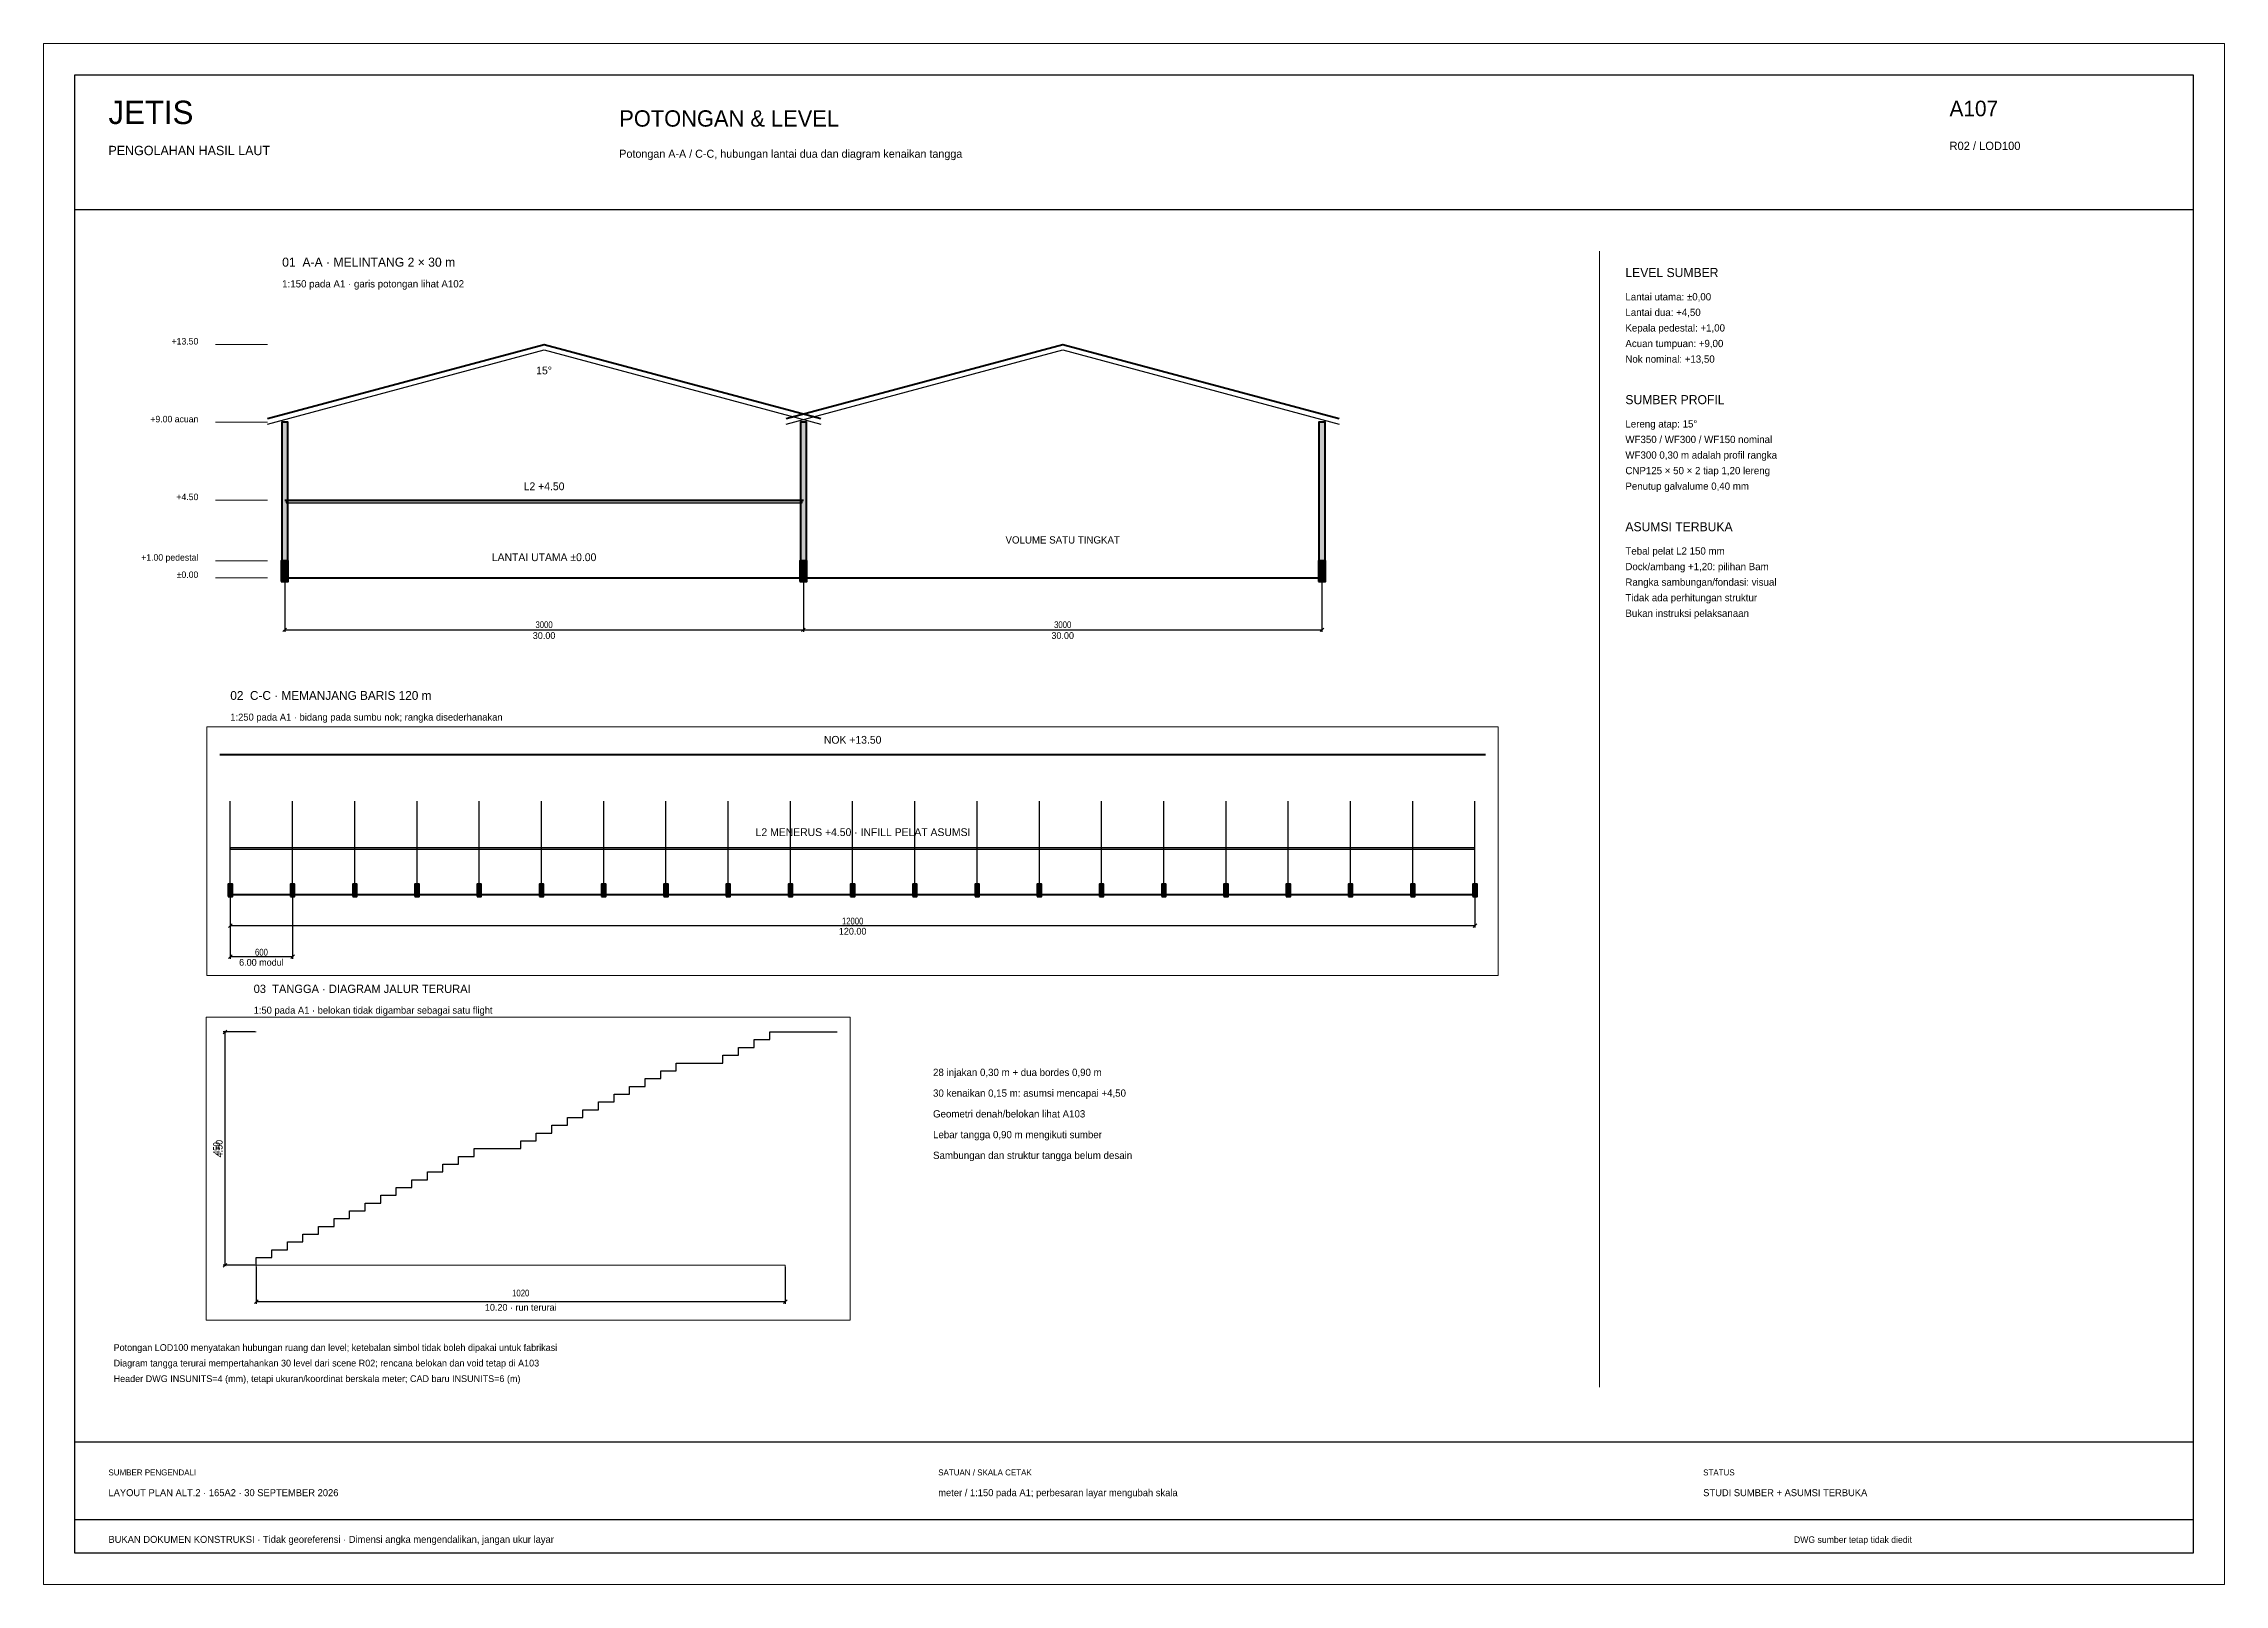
# Paper-space layout 'A107' of a CAD drawing. Header units: metres, sheet in millimetres. Extents: x 0 to 841, y 0 to 594.
# The model-space entities are those that its viewports show. They can reach past a viewport. Long polylines and large blocks are cut down to what shows.
import ezdxf
from ezdxf.enums import TextEntityAlignment as Align

# ---------------------------------------------------------------- set-up
doc = ezdxf.new("R2010")
doc.units = ezdxf.units.M
for name, color, linetype, lineweight in [('DIMENSION', 8, 'Continuous', 18), ('GRID', 8, 'Continuous', 13), ('HATCH', 8, 'Continuous', 13), ('NOTE', 7, 'Continuous', 15), ('ROOF', 4, 'Continuous', 40), ('SECTION', 7, 'Continuous', 60), ('STAIR', 7, 'Continuous', 30), ('STRUCTURE', 8, 'Continuous', 25), ('TITLE', 7, 'Continuous', 30), ('UPPER_FLOOR', 4, 'Continuous', 30)]:
    doc.layers.add(name, color=color, linetype=linetype, lineweight=lineweight)
doc.styles.add('OpenSansCondensed-Light', font='OpenSansCondensed-Light.ttf')
doc.dimstyles.new('EZDXF', dxfattribs={"dimtxt": 0.25, "dimasz": 0.175, "dimexe": 0.375, "dimexo": 0.125, "dimgap": 0.1, "dimtad": 1, "dimlfac": 100, "dimzin": 12, "dimdsep": 46, "dimtxsty": 'OpenSansCondensed-Light', "dimblk": 'ARCHTICK', "dimcen": 2.5, "dimazin": 3, "dimtfac": 0.5, "dimtmove": 2, "dimatfit": 3})

# ---------------------------------------------------------------- blocks, each defined once
blk = doc.blocks.new('_ARCHTICK')
at = {"color": 0, "linetype": 'BYBLOCK', "const_width": 0.15}
blk.add_lwpolyline([(-0.5, -0.5), (0.5, 0.5)], dxfattribs=at)

msp = doc.modelspace()

# ---------------------------------------------------------------- hatches: boundary and pattern name
at = {"layer": 'HATCH'}
for points in [[(11000, 8704.35), (11120, 8704.35), (11120, 8704.5), (11000, 8704.5)], [(10999.8, 8699.8), (11000.2, 8699.8), (11000.2, 8701), (10999.8, 8701)], [(11005.8, 8699.8), (11006.2, 8699.8), (11006.2, 8701), (11005.8, 8701)], [(11011.8, 8699.8), (11012.2, 8699.8), (11012.2, 8701), (11011.8, 8701)], [(11017.8, 8699.8), (11018.2, 8699.8), (11018.2, 8701), (11017.8, 8701)], [(11023.8, 8699.8), (11024.2, 8699.8), (11024.2, 8701), (11023.8, 8701)], [(11029.8, 8699.8), (11030.2, 8699.8), (11030.2, 8701), (11029.8, 8701)], [(11035.8, 8699.8), (11036.2, 8699.8), (11036.2, 8701), (11035.8, 8701)], [(11041.8, 8699.8), (11042.2, 8699.8), (11042.2, 8701), (11041.8, 8701)], [(11047.8, 8699.8), (11048.2, 8699.8), (11048.2, 8701), (11047.8, 8701)], [(11053.8, 8699.8), (11054.2, 8699.8), (11054.2, 8701), (11053.8, 8701)], [(11059.8, 8699.8), (11060.2, 8699.8), (11060.2, 8701), (11059.8, 8701)], [(11065.8, 8699.8), (11066.2, 8699.8), (11066.2, 8701), (11065.8, 8701)], [(11071.8, 8699.8), (11072.2, 8699.8), (11072.2, 8701), (11071.8, 8701)], [(11077.8, 8699.8), (11078.2, 8699.8), (11078.2, 8701), (11077.8, 8701)], [(11083.8, 8699.8), (11084.2, 8699.8), (11084.2, 8701), (11083.8, 8701)], [(11089.8, 8699.8), (11090.2, 8699.8), (11090.2, 8701), (11089.8, 8701)], [(11095.8, 8699.8), (11096.2, 8699.8), (11096.2, 8701), (11095.8, 8701)], [(11101.8, 8699.8), (11102.2, 8699.8), (11102.2, 8701), (11101.8, 8701)], [(11107.8, 8699.8), (11108.2, 8699.8), (11108.2, 8701), (11107.8, 8701)], [(11113.8, 8699.8), (11114.2, 8699.8), (11114.2, 8701), (11113.8, 8701)], [(11119.8, 8699.8), (11120.2, 8699.8), (11120.2, 8701), (11119.8, 8701)], [(3.275, -1259.4), (3.625, -1259.4), (3.625, -1251.4), (3.275, -1251.4)], [(33.275, -1259.4), (33.625, -1259.4), (33.625, -1251.4), (33.275, -1251.4)], [(63.275, -1259.4), (63.625, -1259.4), (63.625, -1251.4), (63.275, -1251.4)], [(3.525, -1256.05), (33.375, -1256.05), (33.375, -1255.9), (3.525, -1255.9)], [(3.25, -1260.6), (3.65, -1260.6), (3.65, -1259.4), (3.25, -1259.4)], [(33.25, -1260.6), (33.65, -1260.6), (33.65, -1259.4), (33.25, -1259.4)], [(63.25, -1260.6), (63.65, -1260.6), (63.65, -1259.4), (63.25, -1259.4)]]:
    msp.add_hatch(color=7, dxfattribs=at).paths.add_polyline_path(points)

# ---------------------------------------------------------------- linework, layer by layer
at = {"layer": 'DIMENSION', "linetype": 'CONTINUOUS'}
for p, q in [((11999.365, 8704.465), (11999.435, 8704.535)), ((12000, 8704.5), (11999.4, 8704.5)), ((11999.4, 8700), (11999.4, 8704.5)), ((11000, 8700), (11000, 8697)), ((11000, 8700), (11000, 8694)), ((11006, 8700), (11006, 8694)), ((11120, 8700), (11120, 8697)), ((11999.365, 8699.965), (11999.435, 8700.035)), ((12000, 8700), (11999.4, 8700)), ((12000, 8700), (12000, 8699.3)), ((12010.2, 8700), (12010.2, 8699.3)), ((11999.965, 8699.265), (12000.035, 8699.335)), ((12010.165, 8699.265), (12010.235, 8699.335)), ((12000, 8699.3), (12010.2, 8699.3)), ((10999.825, 8696.825), (11000.175, 8697.175)), ((11000, 8697), (11120, 8697)), ((11119.825, 8696.825), (11120.175, 8697.175)), ((10999.825, 8693.825), (11000.175, 8694.175)), ((11000, 8694), (11006, 8694)), ((11005.825, 8693.825), (11006.175, 8694.175)), ((2.45, -1246.9), (-0.55, -1246.9)), ((2.45, -1251.4), (-0.55, -1251.4)), ((2.45, -1255.9), (-0.55, -1255.9)), ((2.45, -1259.4), (-0.55, -1259.4)), ((2.45, -1260.4), (-0.55, -1260.4)), ((3.45, -1260.4), (3.45, -1263.4)), ((33.45, -1260.4), (33.45, -1263.4)), ((33.45, -1260.4), (33.45, -1263.4)), ((63.45, -1260.4), (63.45, -1263.4)), ((3.345, -1263.505), (3.555, -1263.295)), ((3.45, -1263.4), (33.45, -1263.4)), ((33.345, -1263.505), (33.555, -1263.295)), ((33.345, -1263.505), (33.555, -1263.295)), ((33.45, -1263.4), (63.45, -1263.4)), ((63.345, -1263.505), (63.555, -1263.295))]:
    msp.add_line(p, q, dxfattribs=at)
at = {"layer": 'GRID', "linetype": 'CONTINUOUS'}
msp.add_line((12000, 8700), (12010.2, 8700), dxfattribs=at)
at = {"layer": 'GRID'}
msp.add_line((79.5, -1241.5), (79.5, -1307.2), dxfattribs=at)
at = {"layer": 'ROOF', "linetype": 'CONTINUOUS'}
msp.add_line((10999, 8713.5), (11121, 8713.5), dxfattribs=at)
for points in [[(2.45, -1251.18719), (18.45, -1246.9), (34.45, -1251.18719)], [(32.45, -1251.18719), (48.45, -1246.9), (64.45, -1251.18719)]]:
    msp.add_lwpolyline(points, dxfattribs=at)
at = {"layer": 'SECTION', "linetype": 'CONTINUOUS'}
for p, q in [((11000, 8700), (11120, 8700)), ((3.45, -1255.9), (33.45, -1255.9)), ((3.45, -1260.4), (63.45, -1260.4))]:
    msp.add_line(p, q, dxfattribs=at)
for points in [[(10999.8, 8699.8), (11000.2, 8699.8), (11000.2, 8701), (10999.8, 8701)], [(11005.8, 8699.8), (11006.2, 8699.8), (11006.2, 8701), (11005.8, 8701)], [(11011.8, 8699.8), (11012.2, 8699.8), (11012.2, 8701), (11011.8, 8701)], [(11017.8, 8699.8), (11018.2, 8699.8), (11018.2, 8701), (11017.8, 8701)], [(11023.8, 8699.8), (11024.2, 8699.8), (11024.2, 8701), (11023.8, 8701)], [(11029.8, 8699.8), (11030.2, 8699.8), (11030.2, 8701), (11029.8, 8701)], [(11035.8, 8699.8), (11036.2, 8699.8), (11036.2, 8701), (11035.8, 8701)], [(11041.8, 8699.8), (11042.2, 8699.8), (11042.2, 8701), (11041.8, 8701)], [(11047.8, 8699.8), (11048.2, 8699.8), (11048.2, 8701), (11047.8, 8701)], [(11053.8, 8699.8), (11054.2, 8699.8), (11054.2, 8701), (11053.8, 8701)], [(11059.8, 8699.8), (11060.2, 8699.8), (11060.2, 8701), (11059.8, 8701)], [(11065.8, 8699.8), (11066.2, 8699.8), (11066.2, 8701), (11065.8, 8701)], [(11071.8, 8699.8), (11072.2, 8699.8), (11072.2, 8701), (11071.8, 8701)], [(11077.8, 8699.8), (11078.2, 8699.8), (11078.2, 8701), (11077.8, 8701)], [(11083.8, 8699.8), (11084.2, 8699.8), (11084.2, 8701), (11083.8, 8701)], [(11089.8, 8699.8), (11090.2, 8699.8), (11090.2, 8701), (11089.8, 8701)], [(11095.8, 8699.8), (11096.2, 8699.8), (11096.2, 8701), (11095.8, 8701)], [(11101.8, 8699.8), (11102.2, 8699.8), (11102.2, 8701), (11101.8, 8701)], [(11107.8, 8699.8), (11108.2, 8699.8), (11108.2, 8701), (11107.8, 8701)], [(11113.8, 8699.8), (11114.2, 8699.8), (11114.2, 8701), (11113.8, 8701)], [(11119.8, 8699.8), (11120.2, 8699.8), (11120.2, 8701), (11119.8, 8701)], [(3.275, -1259.4), (3.625, -1259.4), (3.625, -1251.4), (3.275, -1251.4)], [(33.275, -1259.4), (33.625, -1259.4), (33.625, -1251.4), (33.275, -1251.4)], [(63.275, -1259.4), (63.625, -1259.4), (63.625, -1251.4), (63.275, -1251.4)], [(3.25, -1260.6), (3.65, -1260.6), (3.65, -1259.4), (3.25, -1259.4)], [(33.25, -1260.6), (33.65, -1260.6), (33.65, -1259.4), (33.25, -1259.4)], [(63.25, -1260.6), (63.65, -1260.6), (63.65, -1259.4), (63.25, -1259.4)]]:
    msp.add_lwpolyline(points, close=True, dxfattribs=at)
at = {"layer": 'STAIR', "linetype": 'CONTINUOUS'}
msp.add_lwpolyline([(12000, 8700), (12000, 8700.15), (12000.3, 8700.15), (12000.3, 8700.3), (12000.6, 8700.3), (12000.6, 8700.45), (12000.9, 8700.45), (12000.9, 8700.6), (12001.2, 8700.6), (12001.2, 8700.75), (12001.5, 8700.75), (12001.5, 8700.9), (12001.8, 8700.9), (12001.8, 8701.05), (12002.1, 8701.05), (12002.1, 8701.2), (12002.4, 8701.2), (12002.4, 8701.35), (12002.7, 8701.35), (12002.7, 8701.5), (12003, 8701.5), (12003, 8701.65), (12003.3, 8701.65), (12003.3, 8701.8), (12003.6, 8701.8), (12003.6, 8701.95), (12003.9, 8701.95), (12003.9, 8702.1), (12004.2, 8702.1), (12004.2, 8702.25), (12005.1, 8702.25), (12005.1, 8702.4), (12005.4, 8702.4), (12005.4, 8702.55), (12005.7, 8702.55), (12005.7, 8702.7), (12006, 8702.7), (12006, 8702.85), (12006.3, 8702.85), (12006.3, 8703), (12006.6, 8703), (12006.6, 8703.15), (12006.9, 8703.15), (12006.9, 8703.3), (12007.2, 8703.3), (12007.2, 8703.45), (12007.5, 8703.45), (12007.5, 8703.6), (12007.8, 8703.6), (12007.8, 8703.75), (12008.1, 8703.75), (12008.1, 8703.9), (12009, 8703.9), (12009, 8704.05), (12009.3, 8704.05), (12009.3, 8704.2), (12009.6, 8704.2), (12009.6, 8704.35), (12009.9, 8704.35), (12009.9, 8704.5), (12010.2, 8704.5)], dxfattribs=at)
at = {"layer": 'STRUCTURE', "linetype": 'CONTINUOUS'}
for p, q in [((11000, 8701), (11000, 8709)), ((11006, 8701), (11006, 8709)), ((11012, 8701), (11012, 8709)), ((11018, 8701), (11018, 8709)), ((11024, 8701), (11024, 8709)), ((11030, 8701), (11030, 8709)), ((11036, 8701), (11036, 8709)), ((11042, 8701), (11042, 8709)), ((11048, 8701), (11048, 8709)), ((11054, 8701), (11054, 8709)), ((11060, 8701), (11060, 8709)), ((11066, 8701), (11066, 8709)), ((11072, 8701), (11072, 8709)), ((11078, 8701), (11078, 8709)), ((11084, 8701), (11084, 8709)), ((11090, 8701), (11090, 8709)), ((11096, 8701), (11096, 8709)), ((11102, 8701), (11102, 8709)), ((11108, 8701), (11108, 8709)), ((11114, 8701), (11114, 8709)), ((11120, 8701), (11120, 8709))]:
    msp.add_line(p, q, dxfattribs=at)
for points in [[(2.45, -1251.50306), (18.45, -1247.21587), (34.45, -1251.50306)], [(32.45, -1251.50306), (48.45, -1247.21587), (64.45, -1251.50306)]]:
    msp.add_lwpolyline(points, dxfattribs=at)
at = {"layer": 'TITLE'}
for p, q in [((-8.7, -1231.3), (113.85, -1231.3)), ((-8.7, -1316.8), (-8.7, -1231.3)), ((113.85, -1231.3), (113.85, -1316.8)), ((-8.7, -1239.1), (113.85, -1239.1)), ((-8.7, -1310.35), (113.85, -1310.35)), ((-8.7, -1314.85), (113.85, -1314.85)), ((113.85, -1316.8), (-8.7, -1316.8))]:
    msp.add_line(p, q, dxfattribs=at)
at = {"layer": 'UPPER_FLOOR', "linetype": 'CONTINUOUS'}
msp.add_line((12010.2, 8704.5), (12011.2, 8704.5), dxfattribs=at)
for points in [[(11000, 8704.35), (11120, 8704.35), (11120, 8704.5), (11000, 8704.5)], [(3.525, -1256.05), (33.375, -1256.05), (33.375, -1255.9), (3.525, -1255.9)]]:
    msp.add_lwpolyline(points, close=True, dxfattribs=at)

# ---------------------------------------------------------------- texts
at = {"layer": 'DIMENSION'}
msp.add_text('4.50', height=0.13, rotation=90, dxfattribs=at).set_placement((11999.285, 8702.25), align=Align.MIDDLE_CENTER)
for s, height, p in [('10.20 · run terurai', 0.13, (12005.1, 8699.19)), ('120.00', 0.65, (11060, 8696.45)), ('6.00 modul', 0.65, (11003, 8693.45)), ('30.00', 0.39, (18.45, -1263.73)), ('30.00', 0.39, (48.45, -1263.73))]:
    msp.add_text(s, height=height, dxfattribs=at).set_placement(p, align=Align.MIDDLE_CENTER)
at = {"layer": 'NOTE'}
for s, p in [('+13.50', (-1.55, -1246.9)), ('+9.00 acuan', (-1.55, -1251.4)), ('+4.50', (-1.55, -1255.9)), ('+1.00 pedestal', (-1.55, -1259.4)), ('±0.00', (-1.55, -1260.4))]:
    msp.add_text(s, height=0.375, dxfattribs=at).set_placement(p, align=Align.RIGHT)
msp.add_text('VOLUME SATU TINGKAT', height=0.42, dxfattribs=at).set_placement((48.45, -1258.2), align=Align.MIDDLE_CENTER)
at = {"layer": 'ROOF'}
for s, height, p in [('NOK +13.50', 0.75, (11060, 8714.9)), ('15°', 0.45, (18.45, -1248.4))]:
    msp.add_text(s, height=height, dxfattribs=at).set_placement(p, align=Align.MIDDLE_CENTER)
at = {"layer": 'TITLE'}
for s, height, p in [('JETIS', 1.35, (-6.75, -1234.15)), ('A107', 0.9, (99.75, -1233.7)), ('POTONGAN & LEVEL', 0.945, (22.8, -1234.3)), ('PENGOLAHAN HASIL LAUT', 0.54, (-6.75, -1235.95)), ('R02 / LOD100', 0.48, (99.75, -1235.65)), ('Potongan A-A / C-C, hubungan lantai dua dan diagram kenaikan tangga', 0.465, (22.8, -1236.1)), ('01  A-A · MELINTANG 2 × 30 m', 0.525, (3.3, -1242.4)), ('LEVEL SUMBER', 0.525, (81, -1243)), ('1:150 pada A1 · garis potongan lihat A102', 0.42, (3.3, -1243.6)), ('Lantai utama: ±0,00', 0.42, (81, -1244.35)), ('Lantai dua: +4,50', 0.42, (81, -1245.25)), ('Kepala pedestal: +1,00', 0.42, (81, -1246.15)), ('Acuan tumpuan: +9,00', 0.42, (81, -1247.05)), ('Nok nominal: +13,50', 0.42, (81, -1247.95)), ('SUMBER PROFIL', 0.525, (81, -1250.35)), ('Lereng atap: 15°', 0.42, (81, -1251.7)), ('WF350 / WF300 / WF150 nominal', 0.42, (81, -1252.6)), ('WF300 0,30 m adalah profil rangka', 0.42, (81, -1253.5)), ('CNP125 × 50 × 2 tiap 1,20 lereng', 0.42, (81, -1254.4)), ('Penutup galvalume 0,40 mm', 0.42, (81, -1255.3)), ('ASUMSI TERBUKA', 0.525, (81, -1257.7)), ('Tebal pelat L2 150 mm', 0.42, (81, -1259.05)), ('Dock/ambang +1,20: pilihan Bam', 0.42, (81, -1259.95)), ('Rangka sambungan/fondasi: visual', 0.42, (81, -1260.85)), ('Tidak ada perhitungan struktur', 0.42, (81, -1261.75)), ('Bukan instruksi pelaksanaan', 0.42, (81, -1262.65)), ('02  C-C · MEMANJANG BARIS 120 m', 0.51, (0.3, -1267.45)), ('1:250 pada A1 · bidang pada sumbu nok; rangka disederhanakan', 0.405, (0.3, -1268.65)), ('03  TANGGA · DIAGRAM JALUR TERURAI', 0.48, (1.65, -1284.4)), ('1:50 pada A1 · belokan tidak digambar sebagai satu flight', 0.405, (1.65, -1285.6)), ('28 injakan 0,30 m + dua bordes 0,90 m', 0.42, (40.95, -1289.2)), ('30 kenaikan 0,15 m: asumsi mencapai +4,50', 0.42, (40.95, -1290.4)), ('Geometri denah/belokan lihat A103', 0.42, (40.95, -1291.6)), ('Lebar tangga 0,90 m mengikuti sumber', 0.42, (40.95, -1292.8)), ('Sambungan dan struktur tangga belum desain', 0.42, (40.95, -1294)), ('Potongan LOD100 menyatakan hubungan ruang dan level; ketebalan simbol tidak boleh dipakai untuk fabrikasi', 0.39, (-6.45, -1305.1)), ('Diagram tangga terurai mempertahankan 30 level dari scene R02; rencana belokan dan void tetap di A103', 0.39, (-6.45, -1306)), ('Header DWG INSUNITS=4 (mm), tetapi ukuran/koordinat berskala meter; CAD baru INSUNITS=6 (m)', 0.39, (-6.45, -1306.9)), ('SUMBER PENGENDALI', 0.345, (-6.75, -1312.3)), ('SATUAN / SKALA CETAK', 0.345, (41.25, -1312.3)), ('STATUS', 0.345, (85.5, -1312.3)), ('LAYOUT PLAN ALT.2 · 165A2 · 30 SEPTEMBER 2026', 0.405, (-6.75, -1313.5)), ('meter / 1:150 pada A1; perbesaran layar mengubah skala', 0.405, (41.25, -1313.5)), ('STUDI SUMBER + ASUMSI TERBUKA', 0.405, (85.5, -1313.5)), ('BUKAN DOKUMEN KONSTRUKSI · Tidak georeferensi · Dimensi angka mengendalikan, jangan ukur layar', 0.405, (-6.75, -1316.2)), ('DWG sumber tetap tidak diedit', 0.375, (90.75, -1316.2))]:
    msp.add_text(s, height=height, dxfattribs=at).set_placement(p)
msp.add_text('LANTAI UTAMA ±0.00', height=0.45, dxfattribs=at).set_placement((18.45, -1259.2), align=Align.MIDDLE_CENTER)
at = {"layer": 'UPPER_FLOOR'}
for s, height, p in [('L2 MENERUS +4.50 · INFILL PELAT ASUMSI', 0.75, (11061, 8706)), ('L2 +4.50', 0.45, (18.45, -1255.1))]:
    msp.add_text(s, height=height, dxfattribs=at).set_placement(p, align=Align.MIDDLE_CENTER)

# ---------------------------------------------------------------- dimensions: what is measured, and where the dimension line sits
at = {"layer": 'DIMENSION'}
msp.add_linear_dim(base=(11999.4, 8700), p1=(12000, 8700), p2=(12000, 8704.5), angle=90, dimstyle='EZDXF', override={"dimtxt": 0.13, "dimasz": 0.04, "dimexe": 0.04, "dimexo": 0.03, "dimtad": 1, "dimdec": 2, "dimclrd": 8, "dimclre": 8, "dimclrt": 8}, dxfattribs=at).render()
for base, p1, p2, override in [((11000, 8697), (11000, 8700), (11120, 8700), {"dimtxt": 0.65, "dimasz": 0.2, "dimexe": 0.2, "dimexo": 0.15, "dimtad": 1, "dimdec": 2, "dimclrd": 8, "dimclre": 8, "dimclrt": 8}), ((11000, 8694), (11000, 8700), (11006, 8700), {"dimtxt": 0.65, "dimasz": 0.2, "dimexe": 0.2, "dimexo": 0.15, "dimtad": 1, "dimdec": 2, "dimclrd": 8, "dimclre": 8, "dimclrt": 8}), ((12000, 8699.3), (12000, 8700), (12010.2, 8700), {"dimtxt": 0.13, "dimasz": 0.04, "dimexe": 0.04, "dimexo": 0.03, "dimtad": 1, "dimdec": 2, "dimclrd": 8, "dimclre": 8, "dimclrt": 8}), ((3.45, -1263.4), (3.45, -1260.4), (33.45, -1260.4), {"dimtxt": 0.39, "dimasz": 0.12, "dimexe": 0.12, "dimexo": 0.09, "dimtad": 1, "dimdec": 2, "dimclrd": 8, "dimclre": 8, "dimclrt": 8}), ((33.45, -1263.4), (33.45, -1260.4), (63.45, -1260.4), {"dimtxt": 0.39, "dimasz": 0.12, "dimexe": 0.12, "dimexo": 0.09, "dimtad": 1, "dimdec": 2, "dimclrd": 8, "dimclre": 8, "dimclrt": 8})]:
    msp.add_linear_dim(base=base, p1=p1, p2=p2, dimstyle='EZDXF', override=override, dxfattribs=at).render()

psp = doc.layouts.new('A107')

# ---------------------------------------------------------------- viewports
at = {"layer": '0'}
psp.add_viewport(center=(420.5, 297), size=(841, 594), view_center_point=(52.575, -1274.05), view_height=89.1, dxfattribs=at)
for center, size, view_center_point, view_height, status in [((312, 282.7), (498, 95.8), (11060, 8704.175), 23.95, 3), ((186.85, 160.25), (248.3, 116.9), (12005.2425, 8701.8625), 5.845, 4)]:
    psp.add_viewport(center=center, size=size, view_center_point=view_center_point, view_height=view_height, status=status, dxfattribs=at)

doc.saveas('drawing.dxf')
